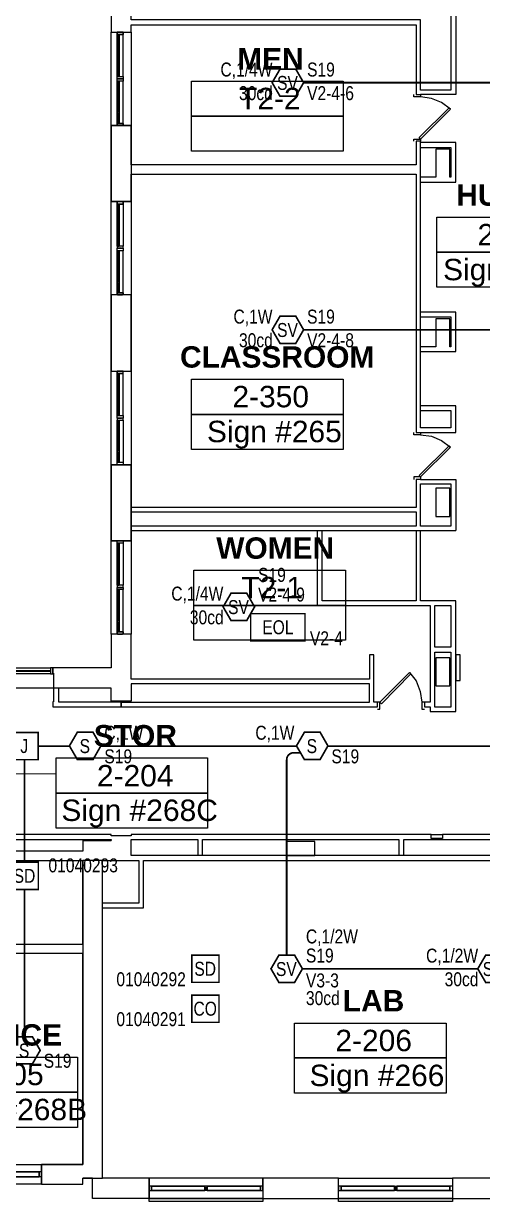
# Model space of a CAD drawing. Header units: inches. Extents: x 9349 to 17082, y 17684 to 25415.
# Drawn here: x 11998 to 12392, y 18498 to 19510 of the extents above; entities that cross this region are included whole.
import ezdxf
from ezdxf.enums import TextEntityAlignment as Align

# ---------------------------------------------------------------- set-up
doc = ezdxf.new("R2010")
doc.units = ezdxf.units.IN
doc.header["$LTSCALE"] = 0.25
doc.header["$MEASUREMENT"] = 0
for name, color, linetype in [('BACKGROUND', 8, 'Continuous'), ('CO DETECTOR', 1, 'Continuous'), ('CONDUIT', 6, 'Continuous'), ('EOL', 1, 'Continuous'), ('JUNCTION BOX', 1, 'Continuous'), ('SMOKE DETECTOR', 1, 'Continuous'), ('SPEAKER', 1, 'Continuous'), ('SPEAKER STROBE', 1, 'Continuous')]:
    doc.layers.add(name, color=color, linetype=linetype)
doc.styles.add('Arial', font='arial.ttf', dxfattribs={"width": 0.8})
doc.styles.add('PDF Arial', font='arial.ttf')
doc.styles.add('PDF Arial Bold', font='arialbd.ttf')

# ---------------------------------------------------------------- blocks, each defined once
blk = doc.blocks.new('SIGA-COD')
at = {"layer": 'CO DETECTOR', "const_width": 1.3}
blk.add_lwpolyline([(-11.5, -11.7), (-11.5, 11.7), (11.9, 11.7), (11.9, -11.7)], close=True, dxfattribs=at)
at = {"layer": 'CO DETECTOR', "style": 'Arial', "width": 0.8}
blk.add_text('CO', height=12, dxfattribs=at).set_placement((0, 0), align=Align.MIDDLE)
for tag, p in [('ADDRESS', (20.6, 9)), ('ZONE', (20.6, -8.6))]:
    blk.add_attdef(tag, text='', height=12, dxfattribs=at).set_placement(p, align=Align.MIDDLE_LEFT)
blk.add_attdef('SUBSCRIPT', text='', height=12, dxfattribs=at).set_placement((-16.6, -9), align=Align.MIDDLE_RIGHT)
blk = doc.blocks.new('GC-S7')
at = {"layer": 'SPEAKER', "const_width": 1.46}
blk.add_lwpolyline([(13.8, 0.2), (7.1, 11.9), (-6.4, 11.9), (-13.2, 0.2), (-6.4, -11.5), (7.1, -11.5)], close=True, dxfattribs=at)
at = {"layer": 'SPEAKER', "style": 'Arial', "width": 0.8}
blk.add_text('S', height=12, dxfattribs=at).set_placement((0, 0), align=Align.MIDDLE)
for tag, p in [('C', (-15, 11.5)), ('1/2W', (-14.7, -8.8))]:
    blk.add_attdef(tag, text='', height=12, dxfattribs=at).set_placement(p, align=Align.MIDDLE_RIGHT)
blk.add_attdef('Speaker_Circuit', text='', height=12, dxfattribs=at).set_placement((16.8, -8.8), align=Align.MIDDLE_LEFT)
blk = doc.blocks.new('SIGA-PD')
at = {"layer": 'SMOKE DETECTOR', "const_width": 1.3}
blk.add_lwpolyline([(-11.5, -11.7), (-11.5, 11.7), (11.9, 11.7), (11.9, -11.7)], close=True, dxfattribs=at)
at = {"layer": 'SMOKE DETECTOR', "style": 'Arial', "width": 0.8}
blk.add_text('SD', height=12, dxfattribs=at).set_placement((0, 0), align=Align.MIDDLE)
for tag, p in [('ADDRESS', (20.6, 9)), ('ZONE', (20.6, -8.6))]:
    blk.add_attdef(tag, text='', height=12, dxfattribs=at).set_placement(p, align=Align.MIDDLE_LEFT)
blk.add_attdef('SUBSCRIPT', text='', height=12, dxfattribs=at).set_placement((-16.6, -9), align=Align.MIDDLE_RIGHT)
blk = doc.blocks.new('GC-S7VM')
at = {"layer": 'SPEAKER STROBE', "const_width": 1.46}
blk.add_lwpolyline([(13.8, 0.2), (7.1, 11.9), (-6.4, 11.9), (-13.2, 0.2), (-6.4, -11.5), (7.1, -11.5)], close=True, dxfattribs=at)
at = {"layer": 'SPEAKER STROBE', "style": 'Arial', "width": 0.8}
blk.add_text('SV', height=12, dxfattribs=at).set_placement((0, 0), align=Align.MIDDLE)
for tag, p in [('C', (-12.9, 11.5)), ('CANDELA', (-12.6, -8.8)), ('1/2W', (-12.6, -29.2))]:
    blk.add_attdef(tag, text='', height=12, dxfattribs=at).set_placement(p, align=Align.MIDDLE_RIGHT)
for tag, p in [('Speaker_Circuit', (16.8, 11.5)), ('Visual_Circuit', (16.8, -8.8))]:
    blk.add_attdef(tag, text='', height=12, dxfattribs=at).set_placement(p, align=Align.MIDDLE_LEFT)
blk = doc.blocks.new('JUNCTION BOX')
at = {"const_width": 1.3}
blk.add_lwpolyline([(-11.5, -11.7), (-11.5, 11.7), (11.9, 11.7), (11.9, -11.7)], close=True, dxfattribs=at)
at = {"style": 'Arial', "width": 0.8}
blk.add_text('J', height=12, dxfattribs=at).set_placement((0, 0), align=Align.MIDDLE)
blk.add_attdef('SUBSCRIPT', text='', height=12, dxfattribs=at).set_placement((-16.6, -9), align=Align.MIDDLE_RIGHT)
blk = doc.blocks.new('EOLR')
at = {"layer": 'EOL', "const_width": 1.25}
blk.add_lwpolyline([(-23.4, 11.7), (23.4, 11.7), (23.4, -11.7), (-23.4, -11.7)], close=True, dxfattribs=at)
at = {"layer": 'EOL', "style": 'Arial', "width": 0.8}
blk.add_text('EOL', height=12, dxfattribs=at).set_placement((0, 0), align=Align.MIDDLE)
for tag, p in [('CIRCUIT#', (28.6, 10.9)), ('EOL_VALUE', (28.9, -9.4))]:
    blk.add_attdef(tag, text='', height=12, dxfattribs=at).set_placement(p, align=Align.MIDDLE_LEFT)

msp = doc.modelspace()

# ---------------------------------------------------------------- linework, layer by layer
at = {"layer": 'BACKGROUND'}
for points in [[(12380.6, 19549.4), (12348.2, 19549.4), (12348.2, 19536.6), (12364.6, 19536.6), (12364.6, 19453), (12338.5, 19453), (12338.5, 19513.4), (12334.7, 19513.4), (12089.8, 19513.4), (12089.8, 19549.4), (12072.7, 19549.4), (12053.1, 19549.4), (12053.1, 19590.9), (12040.3, 19590.9), (12040.3, 19549.4), (12040.3, 19536.6), (12072.7, 19536.6), (12072.7, 19502.8), (12089.8, 19502.8), (12089.8, 19509.2), (12334.7, 19509.2), (12334.7, 19449.1), (12338.5, 19449.1)], [(12469.7, 19575.1), (12463.9, 19567.7), (12460.4, 19559.1), (12459.1, 19549.4), (12457.1, 19549.4), (12431.8, 19575.1), (12426, 19567.7), (12422.1, 19559.1), (12421.1, 19549.4), (12418.9, 19549.4), (12393.5, 19575.1), (12387.7, 19567.7), (12384.2, 19559.1), (12382.9, 19549.4), (12380.6, 19549.4), (12380.6, 19536.6), (12368.8, 19536.6), (12368.8, 19449.1), (12364.6, 19449.1), (12338.5, 19449.1), (12338.5, 19447.2), (12332.8, 19447.2), (12332.8, 19449.1)], [(12072.7, 19502.8), (12077.9, 19502.8), (12083, 19502.8), (12089.8, 19502.8)], [(12077.9, 19500.9), (12077.9, 19502.8)], [(12077.9, 19473.2), (12078.5, 19473.2), (12077.9, 19473.2), (12077.9, 19474.2), (12077.9, 19482.2), (12077.9, 19483.2), (12077.9, 19491.2), (12077.9, 19492.2), (12077.9, 19500.9), (12077.9, 19492.2), (12077.9, 19500.9), (12077.9, 19492.2), (12078.5, 19492.2), (12077.9, 19492.2)], [(12077.9, 19500.9), (12078.5, 19500.9)], [(12077.9, 19500.9), (12078.5, 19500.9)], [(12077.9, 19500.9), (12078.5, 19500.9)], [(12077.9, 19500.9), (12078.5, 19500.9)], [(12083, 19500.9), (12077.9, 19500.9)], [(12077.9, 19500.9), (12077.9, 19464.6)], [(12078.5, 19500.9), (12078.5, 19492.2)], [(12078.5, 19500.9), (12078.5, 19492.2)], [(12083, 19502.8), (12083, 19500.9)], [(12083, 19464.6), (12083, 19500.9)], [(12077.9, 19491.2), (12078.5, 19491.2)], [(12078.5, 19492.2), (12078.5, 19491.2), (12078.5, 19483.2), (12078.5, 19482.2), (12078.5, 19474.2), (12078.5, 19473.2), (12078.5, 19464.6), (12078.5, 19473.2), (12078.5, 19464.6), (12078.5, 19473.2)], [(12077.9, 19483.2), (12078.5, 19483.2)], [(12077.9, 19482.2), (12078.5, 19482.2)], [(12077.9, 19474.2), (12078.5, 19474.2)], [(12077.9, 19464.6), (12078.5, 19464.6)], [(12077.9, 19464.6), (12078.5, 19464.6)], [(12077.9, 19464.6), (12083, 19464.6)], [(12077.9, 19462.6), (12077.9, 19464.6)], [(12077.9, 19462.6), (12083, 19462.6)], [(12077.9, 19460.7), (12077.9, 19462.6)], [(12083, 19462.6), (12077.9, 19462.6)], [(12077.9, 19433.1), (12077.9, 19433.7), (12077.9, 19442.1), (12077.9, 19443), (12077.9, 19451.1), (12077.9, 19452), (12077.9, 19460.7), (12077.9, 19452), (12077.9, 19460.7), (12077.9, 19452), (12078.5, 19452), (12077.9, 19452)], [(12078.5, 19460.7), (12077.9, 19460.7)], [(12078.5, 19460.7), (12077.9, 19460.7)], [(12083, 19460.7), (12077.9, 19460.7)], [(12077.9, 19460.7), (12077.9, 19424.4)], [(12078.5, 19424.4), (12078.5, 19460.7)], [(12078.5, 19460.7), (12079.5, 19460.7)], [(12079.5, 19460.7), (12079.5, 19424.4)], [(12083, 19464.6), (12083, 19462.6)], [(12083, 19462.6), (12083, 19460.7)], [(12083, 19424.4), (12083, 19460.7)], [(12077.9, 19443), (12078.5, 19443), (12078.5, 19451.1), (12078.5, 19443), (12077.9, 19443), (12077.9, 19451.1), (12078.5, 19451.1), (12077.9, 19451.1)], [(12078.5, 19452), (12078.5, 19451.1)], [(12078.5, 19433.1), (12078.5, 19424.4), (12078.5, 19433.1), (12078.5, 19424.4), (12078.5, 19433.1), (12078.5, 19433.7), (12077.9, 19433.7), (12077.9, 19442.1), (12078.5, 19442.1), (12077.9, 19442.1)], [(12078.5, 19443), (12078.5, 19442.1), (12078.5, 19433.7), (12078.5, 19442.1)], [(12364.3, 19436.6), (12356.5, 19442.4), (12347.9, 19445.9), (12338.5, 19447.2)], [(12078.5, 19433.7), (12077.9, 19433.7)], [(12078.5, 19433.1), (12077.9, 19433.1)], [(12078.5, 19433.1), (12077.9, 19433.1)], [(12332.8, 19409), (12332.8, 19410.9), (12338.5, 19410.9), (12338.5, 19409), (12334.7, 19409), (12334.7, 19388.7), (12089.8, 19388.7), (12089.8, 19422.5), (12072.7, 19422.5), (12072.7, 19357.2)], [(12072.7, 19422.5), (12077.9, 19422.5), (12083, 19422.5), (12089.8, 19422.5)], [(12083, 19422.5), (12083, 19424.4), (12077.9, 19424.4), (12077.9, 19422.5), (12077.9, 19424.4), (12083, 19424.4), (12083, 19422.5), (12077.9, 19422.5)], [(12078.5, 19424.4), (12077.9, 19424.4)], [(12078.5, 19424.4), (12077.9, 19424.4)], [(12078.2, 19422.5), (12082.4, 19422.5)], [(12079.5, 19424.4), (12078.5, 19424.4)], [(12338.5, 19373.9), (12368.8, 19373.9), (12368.8, 19378.1), (12368.8, 19403.8), (12368.8, 19408), (12338.5, 19408)], [(12338.5, 19403.8), (12364.6, 19403.8), (12364.6, 19378.1), (12363.6, 19378.1), (12363.6, 19402.2), (12351.7, 19402.2), (12351.7, 19378.1), (12338.5, 19378.1)], [(12077.9, 19357.2), (12077.9, 19355), (12078.5, 19355), (12077.9, 19355), (12078.5, 19355), (12077.9, 19355), (12077.9, 19346.6), (12077.9, 19355), (12077.9, 19346.6), (12077.9, 19355), (12077.9, 19357.2), (12072.7, 19357.2), (12089.8, 19357.2), (12089.8, 19380.7), (12334.7, 19380.7), (12334.7, 19158.6), (12338.5, 19158.6), (12338.5, 19156.6), (12347.9, 19155.4), (12356.5, 19151.8), (12364.3, 19146), (12338.5, 19120.6), (12338.5, 19118.4), (12368.8, 19118.4), (12368.8, 19114.5), (12368.8, 19078.2), (12368.8, 19074.4)], [(12089.8, 19357.2), (12083, 19357.2), (12077.9, 19357.2), (12083, 19357.2), (12083, 19355), (12083, 19319), (12077.9, 19319), (12077.9, 19327.6), (12077.9, 19319), (12078.5, 19319), (12077.9, 19319), (12078.5, 19319), (12077.9, 19319), (12077.9, 19317), (12083, 19317), (12083, 19319)], [(12083, 19355), (12077.9, 19355), (12083, 19355), (12083, 19357.2)], [(12077.9, 19355), (12077.9, 19319)], [(12078.5, 19355), (12078.5, 19346.6)], [(12078.5, 19355), (12078.5, 19346.6)], [(12078.5, 19355), (12079.5, 19355)], [(12078.5, 19319), (12078.5, 19355)], [(12079.5, 19355), (12079.5, 19319)], [(12077.9, 19327.6), (12078.5, 19327.6), (12077.9, 19327.6), (12077.9, 19328.3), (12077.9, 19336.6), (12077.9, 19337.3), (12077.9, 19345.6), (12077.9, 19346.6), (12078.5, 19346.6), (12077.9, 19346.6)], [(12077.9, 19345.6), (12078.5, 19345.6)], [(12078.5, 19346.6), (12078.5, 19345.6), (12078.5, 19337.3), (12078.5, 19336.6), (12078.5, 19328.3), (12078.5, 19327.6), (12078.5, 19319), (12078.5, 19327.6), (12078.5, 19319), (12078.5, 19327.6)], [(12077.9, 19337.3), (12078.5, 19337.3)], [(12077.9, 19336.6), (12078.5, 19336.6)], [(12077.9, 19328.3), (12078.5, 19328.3)], [(12079.5, 19319), (12078.5, 19319)], [(12077.9, 19287.5), (12077.9, 19288.1), (12077.9, 19296.5), (12077.9, 19297.1), (12077.9, 19305.5), (12077.9, 19306.1), (12077.9, 19314.8), (12077.9, 19306.1), (12077.9, 19314.8), (12077.9, 19306.1), (12078.5, 19306.1), (12077.9, 19306.1)], [(12078.5, 19314.8), (12077.9, 19314.8)], [(12078.5, 19314.8), (12077.9, 19314.8)], [(12077.9, 19314.8), (12077.9, 19278.8)], [(12078.5, 19278.8), (12078.5, 19314.8)], [(12078.5, 19314.8), (12079.5, 19314.8)], [(12079.5, 19314.8), (12079.5, 19278.8)], [(12083, 19278.8), (12083, 19314.8)], [(12077.9, 19297.1), (12078.5, 19297.1), (12078.5, 19305.5), (12078.5, 19297.1), (12077.9, 19297.1), (12077.9, 19305.5), (12078.5, 19305.5), (12077.9, 19305.5)], [(12078.5, 19306.1), (12078.5, 19305.5)], [(12078.5, 19287.5), (12078.5, 19278.8), (12078.5, 19287.5), (12078.5, 19278.8), (12078.5, 19287.5), (12078.5, 19288.1), (12077.9, 19288.1), (12077.9, 19296.5), (12078.5, 19296.5), (12077.9, 19296.5)], [(12078.5, 19297.1), (12078.5, 19296.5), (12078.5, 19288.1), (12078.5, 19296.5)], [(12078.5, 19288.1), (12077.9, 19288.1)], [(12078.5, 19287.5), (12077.9, 19287.5)], [(12078.5, 19287.5), (12077.9, 19287.5)], [(12083, 19276.9), (12083, 19278.8), (12077.9, 19278.8), (12077.9, 19276.9), (12077.9, 19278.8), (12083, 19278.8), (12083, 19276.9), (12077.9, 19276.9)], [(12078.5, 19278.8), (12077.9, 19278.8)], [(12078.5, 19278.8), (12077.9, 19278.8)], [(12079.5, 19278.8), (12078.5, 19278.8)], [(12089.8, 19276.9), (12083, 19276.9), (12077.9, 19276.9), (12072.7, 19276.9)], [(12078.2, 19276.9), (12082.4, 19276.9)], [(12338.5, 19228.3), (12368.8, 19228.3), (12368.8, 19232.2), (12368.8, 19258.2), (12368.8, 19262.1), (12338.5, 19262.1)], [(12338.5, 19258.2), (12364.6, 19258.2), (12364.6, 19232.2), (12363.6, 19232.2), (12363.6, 19256.3), (12351.7, 19256.3), (12351.7, 19232.2), (12338.5, 19232.2)], [(12072.7, 19211.3), (12077.9, 19211.3), (12077.9, 19209.4), (12077.9, 19200.7), (12077.9, 19209.4), (12077.9, 19200.7)], [(12083, 19173.4), (12083, 19171.1), (12077.9, 19171.1), (12077.9, 19173.4), (12078.5, 19173.4), (12077.9, 19173.4), (12078.5, 19173.4), (12077.9, 19173.4), (12077.9, 19182), (12077.9, 19173.4), (12083, 19173.4), (12083, 19209.4), (12083, 19211.3), (12077.9, 19211.3), (12083, 19211.3), (12089.8, 19211.3)], [(12083, 19209.4), (12077.9, 19209.4), (12083, 19209.4), (12083, 19211.3)], [(12077.9, 19182), (12078.5, 19182), (12077.9, 19182), (12077.9, 19182.7), (12077.9, 19191), (12077.9, 19191.7), (12077.9, 19200), (12077.9, 19200.7), (12078.5, 19200.7), (12077.9, 19200.7), (12077.9, 19209.4), (12078.5, 19209.4), (12077.9, 19209.4), (12078.5, 19209.4), (12077.9, 19209.4), (12077.9, 19211.3)], [(12077.9, 19209.4), (12077.9, 19173.4)], [(12078.5, 19209.4), (12078.5, 19200.7)], [(12078.5, 19209.4), (12078.5, 19200.7)], [(12078.5, 19209.4), (12079.5, 19209.4)], [(12078.5, 19173.4), (12078.5, 19209.4)], [(12079.5, 19209.4), (12079.5, 19173.4)], [(12077.9, 19200), (12078.5, 19200)], [(12078.5, 19200.7), (12078.5, 19200), (12078.5, 19191.7), (12078.5, 19191), (12078.5, 19182.7), (12078.5, 19182), (12078.5, 19173.4), (12078.5, 19182), (12078.5, 19173.4), (12078.5, 19182)], [(12077.9, 19191.7), (12078.5, 19191.7)], [(12077.9, 19191), (12078.5, 19191)], [(12077.9, 19182.7), (12078.5, 19182.7)], [(12338.5, 19158.6), (12368.8, 19158.6), (12368.8, 19162.7), (12368.8, 19177.5), (12368.8, 19181.7), (12338.5, 19181.7)], [(12338.5, 19177.5), (12364.6, 19177.5), (12364.6, 19162.7), (12338.5, 19162.7)], [(12083, 19169.2), (12083, 19171.1), (12077.9, 19171.1), (12081.7, 19171.1), (12077.9, 19171.1), (12077.9, 19169.2), (12083, 19169.2), (12083, 19133.2), (12083, 19130.9), (12077.9, 19130.9), (12077.9, 19133.2), (12083, 19133.2), (12083, 19130.9), (12089.8, 19130.9), (12072.7, 19130.9), (12072.7, 19065.7), (12089.8, 19065.7), (12083, 19065.7), (12083, 19063.7), (12077.9, 19063.7), (12077.9, 19065.7), (12083, 19065.7), (12083, 19063.7), (12083, 19027.4), (12077.9, 19027.4), (12077.9, 19036.1), (12077.9, 19027.4), (12078.5, 19027.4), (12077.9, 19027.4), (12078.5, 19027.4), (12077.9, 19027.4), (12077.9, 19025.5), (12083, 19025.5), (12083, 19027.4)], [(12077.9, 19141.9), (12077.9, 19142.5), (12077.9, 19150.9), (12077.9, 19151.5), (12077.9, 19159.9), (12077.9, 19160.5), (12077.9, 19169.2), (12077.9, 19160.5), (12077.9, 19169.2), (12077.9, 19160.5), (12078.5, 19160.5), (12077.9, 19160.5)], [(12078.5, 19169.2), (12077.9, 19169.2)], [(12078.5, 19169.2), (12077.9, 19169.2)], [(12077.9, 19169.2), (12077.9, 19133.2)], [(12079.5, 19173.4), (12078.5, 19173.4)], [(12078.5, 19133.2), (12078.5, 19169.2)], [(12078.5, 19169.2), (12079.5, 19169.2)], [(12079.5, 19169.2), (12079.5, 19133.2)], [(12077.9, 19151.5), (12078.5, 19151.5), (12078.5, 19159.9), (12078.5, 19151.5), (12077.9, 19151.5), (12077.9, 19159.9), (12078.5, 19159.9), (12077.9, 19159.9)], [(12078.5, 19160.5), (12078.5, 19159.9)], [(12338.5, 19156.6), (12332.8, 19156.6), (12332.8, 19158.6)], [(12078.5, 19141.9), (12078.5, 19133.2), (12078.5, 19141.9), (12078.5, 19133.2), (12078.5, 19141.9), (12078.5, 19142.5), (12077.9, 19142.5), (12077.9, 19150.9), (12078.5, 19150.9), (12077.9, 19150.9)], [(12078.5, 19151.5), (12078.5, 19150.9), (12078.5, 19142.5), (12078.5, 19150.9)], [(12364.3, 19146), (12363, 19147.3), (12337.3, 19121.6), (12338.5, 19120.6), (12332.8, 19120.6), (12332.8, 19118.4)], [(12078.5, 19142.5), (12077.9, 19142.5)], [(12078.5, 19141.9), (12077.9, 19141.9)], [(12078.5, 19141.9), (12077.9, 19141.9)], [(12072.7, 19130.9), (12077.9, 19130.9), (12083, 19130.9)], [(12078.5, 19133.2), (12077.9, 19133.2)], [(12078.5, 19133.2), (12077.9, 19133.2)], [(12077.9, 19130.9), (12077.9, 19133.2), (12083, 19133.2)], [(12078.2, 19130.9), (12082.4, 19130.9)], [(12079.5, 19133.2), (12078.5, 19133.2)], [(12338.5, 19118.4), (12334.7, 19118.4), (12334.7, 19094.3), (12089.8, 19094.3)], [(12089.8, 19090.4), (12334.7, 19090.4), (12334.7, 19078.2), (12089.8, 19078.2)], [(12083, 19065.7), (12077.9, 19065.7), (12072.7, 19065.7)], [(12077.9, 19063.7), (12077.9, 19065.7)], [(12249.8, 19074.4), (12249.8, 19010.1), (12254, 19010.1), (12346.6, 19010.1), (12346.6, 18926.8), (12341.8, 18926.8), (12339.5, 18926.8), (12339.5, 18921), (12341.8, 18921)], [(12334.7, 19074.4), (12334.7, 19013.9), (12254, 19013.9), (12254, 19074.4)], [(12341.8, 18926.8), (12341.8, 18923), (12346.6, 18923), (12346.6, 18922.6), (12346.6, 18918.8), (12368.8, 18918.8), (12368.8, 18922.6), (12368.8, 19013.9), (12364.6, 19013.9), (12346.6, 19013.9), (12338.5, 19013.9), (12338.5, 19074.4)], [(12077.9, 19036.1), (12078.5, 19036.1), (12077.9, 19036.1), (12077.9, 19037.1), (12077.9, 19045.1), (12077.9, 19046.1), (12077.9, 19054.4), (12077.9, 19055.1), (12077.9, 19063.7), (12077.9, 19055.1), (12077.9, 19063.7), (12077.9, 19055.1), (12078.5, 19055.1), (12077.9, 19055.1)], [(12077.9, 19063.7), (12078.5, 19063.7)], [(12077.9, 19063.7), (12078.5, 19063.7)], [(12077.9, 19063.7), (12078.5, 19063.7)], [(12077.9, 19063.7), (12078.5, 19063.7)], [(12083, 19063.7), (12077.9, 19063.7)], [(12077.9, 19063.7), (12077.9, 19027.4)], [(12078.5, 19063.7), (12078.5, 19055.1)], [(12078.5, 19063.7), (12078.5, 19055.1)], [(12077.9, 19054.4), (12078.5, 19054.4)], [(12077.9, 19046.1), (12078.5, 19046.1)], [(12078.5, 19055.1), (12078.5, 19054.4), (12078.5, 19046.1), (12078.5, 19045.1), (12078.5, 19037.1), (12078.5, 19036.1), (12078.5, 19027.4), (12078.5, 19036.1), (12078.5, 19027.4), (12078.5, 19036.1)], [(12077.9, 19045.1), (12078.5, 19045.1)], [(12077.9, 19037.1), (12078.5, 19037.1)], [(12077.9, 18995.9), (12077.9, 18996.9), (12077.9, 19004.9), (12077.9, 19005.9), (12077.9, 19013.9), (12077.9, 19014.9), (12077.9, 19023.6), (12077.9, 19014.9), (12077.9, 19023.6), (12077.9, 19014.9), (12078.5, 19014.9), (12077.9, 19014.9)], [(12078.5, 19023.6), (12077.9, 19023.6)], [(12078.5, 19023.6), (12077.9, 19023.6)], [(12077.9, 19023.6), (12077.9, 18987.2)], [(12078.5, 18987.2), (12078.5, 19023.6)], [(12078.5, 19023.6), (12079.5, 19023.6)], [(12078.5, 19014.9), (12078.5, 19013.9)], [(12079.5, 19023.6), (12079.5, 18987.2)], [(12083, 18987.2), (12083, 19023.6)], [(12077.9, 19005.9), (12078.5, 19005.9), (12078.5, 19013.9), (12078.5, 19005.9), (12077.9, 19005.9), (12077.9, 19013.9), (12078.5, 19013.9), (12077.9, 19013.9)], [(12078.5, 18995.9), (12078.5, 18987.2), (12078.5, 18995.9), (12078.5, 18987.2), (12078.5, 18995.9), (12078.5, 18996.9), (12077.9, 18996.9), (12077.9, 19004.9), (12078.5, 19004.9), (12077.9, 19004.9)], [(12078.5, 19005.9), (12078.5, 19004.9), (12078.5, 18996.9), (12078.5, 19004.9)], [(12078.5, 18996.9), (12077.9, 18996.9)], [(12078.5, 18995.9), (12077.9, 18995.9)], [(12078.5, 18995.9), (12077.9, 18995.9)], [(12301.6, 18921), (12303.5, 18921), (12303.5, 18926.8), (12301.6, 18926.8), (12298.4, 18926.8), (12298.4, 18967.6), (12294.5, 18967.6), (12294.5, 18946.7), (12089.8, 18946.7), (12089.8, 18985.3), (12072.7, 18985.3), (12072.7, 18956.4), (12022.6, 18956.4), (12022.6, 18951.9), (12023.2, 18951.9), (12023.2, 18927.1), (12022.6, 18927.1), (12022.6, 18923), (12081.4, 18923), (12081.4, 18926.8), (12248.5, 18926.8), (12294.5, 18926.8), (12294.5, 18942.6), (12089.8, 18942.6), (12089.8, 18927.8), (12072.7, 18927.8), (12072.7, 18939), (12027.4, 18939), (12027.4, 18927.1), (12081.4, 18927.1), (12081.4, 18923), (12248.5, 18923), (12301.6, 18923), (12301.6, 18926.8)], [(12089.8, 18985.3), (12083, 18985.3), (12077.9, 18985.3), (12072.7, 18985.3)], [(12083, 18985.3), (12083, 18987.2), (12077.9, 18987.2), (12077.9, 18985.3), (12077.9, 18987.2), (12083, 18987.2), (12083, 18985.3), (12077.9, 18985.3)], [(12078.5, 18987.2), (12077.9, 18987.2)], [(12078.5, 18987.2), (12077.9, 18987.2)], [(12078.2, 18985.3), (12082.4, 18985.3)], [(12079.5, 18987.2), (12078.5, 18987.2)], [(11971.5, 18956.4), (12020.6, 18956.4), (12020.6, 18951.2), (11971.5, 18951.2)], [(12020.6, 18953.5), (11971.5, 18953.5), (11922.6, 18953.5), (11971.5, 18953.5), (11971.5, 18953.8), (11971.5, 18953.5), (12020.6, 18953.5), (12020.6, 18953.8), (11971.5, 18953.8), (11922.6, 18953.8), (11922.6, 18953.5)], [(12328.9, 18952.5), (12334.7, 18945.1), (12338.2, 18936.1), (12339.5, 18926.8)], [(12072.7, 18927.1), (12072.7, 18927.8)], [(11975.3, 18765.8), (11988.8, 18865.4), (12025.5, 18865.7)], [(12429.2, 18813), (12357.2, 18813), (12357.2, 18809.8), (12347.5, 18809.8), (12347.5, 18813), (12319.9, 18813), (12089.8, 18813), (12089.8, 18812.1), (12072.7, 18812.1), (12072.7, 18813), (11886.3, 18813)], [(12048.3, 18807.9), (12072.7, 18807.9)], [(12089.8, 18795), (12089.8, 18807.9), (12089.8, 18808.9), (12147.3, 18808.9), (12147.3, 18795)], [(12151.1, 18795), (12151.1, 18808.9), (12319.9, 18808.9), (12319.9, 18795)], [(12324.1, 18795), (12324.1, 18808.9), (12425, 18808.9), (12425, 18795)], [(11903.3, 18790.9), (12048.3, 18790.9), (12048.3, 18718.9), (12048.3, 18710.8), (11903.3, 18710.8)], [(12153.1, 18507), (12107.4, 18507), (12153.1, 18507), (12153.1, 18510.9), (12153.1, 18509.3), (12155.3, 18509.3), (12155.3, 18510.9), (12201, 18510.9), (12201, 18507), (12155.3, 18507), (12201, 18507), (12202.9, 18507), (12202.9, 18500.3), (12105.5, 18500.3), (12105.5, 18517.6), (12065.3, 18517.6), (12065.3, 18790.9), (12048.3, 18790.9), (12048.3, 18718.9), (12048.3, 18790.9)], [(12202.9, 18507), (12202.9, 18510.9), (12202.9, 18517.6), (12105.5, 18517.6), (12105.5, 18510.9), (12105.5, 18507), (12105.5, 18500.3), (12056.6, 18500.3), (12056.6, 18517.6), (12065.3, 18517.6), (12065.3, 18750), (12096.5, 18750), (12100.4, 18750), (12100.4, 18790.9), (12429.2, 18790.9)], [(11903.3, 18718.9), (12048.3, 18718.9)], [(12048.3, 18710.8), (12048.3, 18529.5), (12048.3, 18710.8), (12048.3, 18529.5), (12012.9, 18529.5), (12012.9, 18512.5), (12048.3, 18512.5), (12048.3, 18517.6), (12056.6, 18517.6), (12048.3, 18517.6)], [(12012.9, 18518.9), (12012.9, 18523.1), (12012.9, 18529.5)], [(12012.9, 18512.5), (12012.9, 18518.9), (12011, 18518.9), (11965, 18518.9), (12011, 18518.9), (12011, 18523.1), (11965, 18523.1), (11965, 18521.5), (11963.1, 18521.5), (11963.1, 18523.1), (11963.1, 18518.9), (11917.5, 18518.9), (11963.1, 18518.9)], [(12012.9, 18523.1), (12011, 18523.1), (12011, 18518.9), (12011, 18523.1), (11965, 18523.1), (12011, 18523.1), (11965, 18523.1), (11965, 18518.9), (11965, 18520.5), (11963.1, 18520.5), (11963.1, 18518.9), (11917.5, 18518.9), (11917.5, 18523.1), (11963.1, 18523.1), (11917.5, 18523.1), (11917.5, 18518.9)], [(11965, 18520.5), (11965, 18518.9), (12011, 18518.9), (12011, 18523.1)], [(11965, 18518.9), (12011, 18518.9)], [(12105.5, 18507), (12107.4, 18507), (12107.4, 18510.9), (12105.5, 18510.9)], [(12202.9, 18510.9), (12201, 18510.9), (12201, 18507), (12201, 18510.9), (12155.3, 18510.9), (12201, 18510.9), (12155.3, 18510.9), (12155.3, 18507), (12155.3, 18508.6), (12153.1, 18508.6), (12153.1, 18507), (12107.4, 18507), (12107.4, 18510.9), (12153.1, 18510.9), (12107.4, 18510.9), (12107.4, 18507)], [(12155.3, 18510.9), (12155.3, 18509.3), (12153.1, 18509.3), (12153.1, 18510.9), (12107.4, 18510.9), (12153.1, 18510.9)], [(12107.4, 18510.9), (12107.4, 18507), (12153.1, 18507), (12153.1, 18508.6)], [(12155.3, 18509.3), (12155.3, 18510.9), (12153.1, 18510.9), (12153.1, 18509.3)], [(12155.3, 18508.6), (12155.3, 18507), (12201, 18507), (12201, 18510.9)], [(12268.1, 18510.9), (12268.1, 18507), (12270.4, 18507), (12270.4, 18510.9), (12268.1, 18510.9), (12268.1, 18517.6), (12365.9, 18517.6), (12365.9, 18510.9), (12365.9, 18507)], [(12318, 18508.6), (12318, 18507), (12363.6, 18507), (12363.6, 18510.9), (12363.6, 18507), (12318, 18507), (12363.6, 18507), (12365.9, 18507), (12365.9, 18500.3), (12268.1, 18500.3), (12268.1, 18507)], [(12365.9, 18510.9), (12363.6, 18510.9), (12363.6, 18507), (12363.6, 18510.9), (12318, 18510.9), (12363.6, 18510.9), (12318, 18510.9), (12318, 18507), (12318, 18508.6), (12316, 18508.6), (12316, 18507), (12270.4, 18507), (12270.4, 18510.9), (12316, 18510.9), (12316, 18509.3)], [(12363.6, 18510.9), (12318, 18510.9), (12318, 18509.3), (12316, 18509.3), (12316, 18510.9), (12270.4, 18510.9), (12316, 18510.9)], [(12316, 18510.9), (12270.4, 18510.9)], [(12270.4, 18510.9), (12270.4, 18507)], [(12270.4, 18510.9), (12270.4, 18507), (12316, 18507)], [(12316, 18507), (12316, 18510.9)], [(12316, 18507), (12316, 18508.6)], [(12318, 18510.9), (12318, 18509.3)], [(12155.3, 18507), (12201, 18507)], [(12270.4, 18507), (12316, 18507)], [(12270.4, 18507), (12316, 18507)], [(12318, 18507), (12363.6, 18507)]]:
    msp.add_lwpolyline(points, dxfattribs=at)
at = {"layer": 'BACKGROUND', "ltscale": 0.416667}
for points in [[(12072.7, 18985.3), (12072.7, 19502.8)], [(12089.8, 19502.8), (12089.8, 18985.3)]]:
    msp.add_lwpolyline(points, dxfattribs=at)
at = {"layer": 'BACKGROUND'}
for points in [[(12083, 19502.8), (12077.9, 19502.8), (12077.9, 19500.9), (12083, 19500.9)], [(12078.5, 19464.6), (12079.5, 19464.6), (12079.5, 19500.9), (12078.5, 19500.9)], [(12078.5, 19492.2), (12078.5, 19500.9)], [(12078.5, 19464.6), (12078.5, 19500.9), (12079.5, 19500.9), (12079.5, 19464.6)], [(12077.9, 19491.2), (12077.9, 19483.2)], [(12078.5, 19483.2), (12077.9, 19483.2), (12077.9, 19491.2), (12078.5, 19491.2)], [(12078.5, 19483.2), (12078.5, 19491.2)], [(12077.9, 19482.2), (12077.9, 19474.2)], [(12078.5, 19474.2), (12077.9, 19474.2), (12077.9, 19482.2), (12078.5, 19482.2)], [(12078.5, 19474.2), (12078.5, 19482.2)], [(12077.9, 19473.2), (12077.9, 19464.6)], [(12077.9, 19473.2), (12077.9, 19464.6)], [(12078.5, 19464.6), (12077.9, 19464.6)], [(12077.9, 19462.6), (12081.7, 19462.6)], [(12077.9, 19460.7), (12078.5, 19460.7)], [(12078.5, 19460.7), (12079.5, 19460.7), (12079.5, 19424.4), (12078.5, 19424.4)], [(12078.5, 19452), (12078.5, 19460.7)], [(12078.5, 19452), (12078.5, 19460.7)], [(12141.8, 19430.5), (12141.8, 19460.7), (12272, 19460.7), (12272, 19430.5)], [(12077.9, 19451.1), (12077.9, 19443)], [(12078.5, 19443), (12078.5, 19451.1)], [(12077.9, 19442.1), (12077.9, 19433.7)], [(12078.5, 19433.7), (12078.5, 19442.1)], [(12077.9, 19433.1), (12077.9, 19424.4)], [(12077.9, 19433.1), (12077.9, 19424.4)], [(12141.8, 19400.6), (12141.8, 19430.5), (12272, 19430.5), (12272, 19400.6)], [(12337.3, 19412.2), (12363, 19437.9), (12364.3, 19436.6), (12338.5, 19410.9)], [(12077.9, 19424.4), (12078.5, 19424.4)], [(12078.5, 19319), (12079.5, 19319), (12079.5, 19355), (12078.5, 19355)], [(12078.5, 19346.6), (12078.5, 19355)], [(12077.9, 19345.6), (12077.9, 19337.3)], [(12078.5, 19337.3), (12077.9, 19337.3), (12077.9, 19345.6), (12078.5, 19345.6)], [(12078.5, 19337.3), (12078.5, 19345.6)], [(12352.4, 19313.8), (12352.4, 19343.7), (12482.5, 19343.7), (12482.5, 19313.8)], [(12077.9, 19336.6), (12077.9, 19328.3)], [(12078.5, 19328.3), (12077.9, 19328.3), (12077.9, 19336.6), (12078.5, 19336.6)], [(12078.5, 19328.3), (12078.5, 19336.6)], [(12077.9, 19327.6), (12077.9, 19319)], [(12077.9, 19317), (12081.7, 19317)], [(12083, 19314.8), (12077.9, 19314.8), (12077.9, 19317), (12083, 19317)], [(12077.9, 19314.8), (12078.5, 19314.8)], [(12078.5, 19314.8), (12079.5, 19314.8), (12079.5, 19278.8), (12078.5, 19278.8)], [(12078.5, 19306.1), (12078.5, 19314.8)], [(12078.5, 19306.1), (12078.5, 19314.8)], [(12352.4, 19283.6), (12352.4, 19313.8), (12482.5, 19313.8), (12482.5, 19283.6)], [(12077.9, 19305.5), (12077.9, 19297.1)], [(12078.5, 19297.1), (12078.5, 19305.5)], [(12077.9, 19296.5), (12077.9, 19288.1)], [(12078.5, 19288.1), (12078.5, 19296.5)], [(12077.9, 19287.5), (12077.9, 19278.8)], [(12077.9, 19287.5), (12077.9, 19278.8)], [(12077.9, 19278.8), (12078.5, 19278.8)], [(12089.8, 19211.3), (12089.8, 19276.9), (12072.7, 19276.9), (12072.7, 19211.3)], [(12078.5, 19173.4), (12079.5, 19173.4), (12079.5, 19209.4), (12078.5, 19209.4)], [(12078.5, 19200.7), (12078.5, 19209.4)], [(12077.9, 19200), (12077.9, 19191.7)], [(12078.5, 19191.7), (12077.9, 19191.7), (12077.9, 19200), (12078.5, 19200)], [(12078.5, 19191.7), (12078.5, 19200)], [(12141.8, 19174.3), (12141.8, 19204.5), (12272, 19204.5), (12272, 19174.3)], [(12077.9, 19191), (12077.9, 19182.7)], [(12078.5, 19182.7), (12077.9, 19182.7), (12077.9, 19191), (12078.5, 19191)], [(12078.5, 19182.7), (12078.5, 19191)], [(12077.9, 19182), (12077.9, 19173.4)], [(12077.9, 19169.2), (12078.5, 19169.2)], [(12078.5, 19169.2), (12079.5, 19169.2), (12079.5, 19133.2), (12078.5, 19133.2)], [(12078.5, 19160.5), (12078.5, 19169.2)], [(12078.5, 19160.5), (12078.5, 19169.2)], [(12141.8, 19144.1), (12141.8, 19174.3), (12272, 19174.3), (12272, 19144.1)], [(12077.9, 19159.9), (12077.9, 19151.5)], [(12078.5, 19151.5), (12078.5, 19159.9)], [(12077.9, 19150.9), (12077.9, 19142.5)], [(12078.5, 19142.5), (12078.5, 19150.9)], [(12077.9, 19141.9), (12077.9, 19133.2)], [(12077.9, 19141.9), (12077.9, 19133.2)], [(12077.9, 19133.2), (12078.5, 19133.2)], [(12338.5, 19114.5), (12364.6, 19114.5), (12364.6, 19078.2), (12338.5, 19078.2)], [(12363.6, 19110.7), (12351.7, 19110.7), (12351.7, 19086.6), (12363.6, 19086.6)], [(12078.5, 19027.4), (12079.5, 19027.4), (12079.5, 19063.7), (12078.5, 19063.7)], [(12078.5, 19055.1), (12078.5, 19063.7)], [(12078.5, 19027.4), (12078.5, 19063.7), (12079.5, 19063.7), (12079.5, 19027.4)], [(12077.9, 19054.4), (12077.9, 19046.1)], [(12078.5, 19046.1), (12077.9, 19046.1), (12077.9, 19054.4), (12078.5, 19054.4)], [(12078.5, 19046.1), (12078.5, 19054.4)], [(12077.9, 19045.1), (12077.9, 19037.1)], [(12078.5, 19037.1), (12077.9, 19037.1), (12077.9, 19045.1), (12078.5, 19045.1)], [(12077.9, 19036.1), (12077.9, 19027.4)], [(12078.5, 19037.1), (12078.5, 19045.1)], [(12143.8, 19010.1), (12143.8, 19040.3), (12273.9, 19040.3), (12273.9, 19010.1)], [(12077.9, 19025.5), (12081.7, 19025.5)], [(12083, 19023.6), (12077.9, 19023.6), (12077.9, 19025.5), (12083, 19025.5)], [(12077.9, 19023.6), (12078.5, 19023.6)], [(12078.5, 19023.6), (12079.5, 19023.6), (12079.5, 18987.2), (12078.5, 18987.2)], [(12078.5, 19014.9), (12078.5, 19023.6)], [(12078.5, 19014.9), (12078.5, 19023.6)], [(12077.9, 19013.9), (12077.9, 19005.9)], [(12077.9, 19004.9), (12077.9, 18996.9)], [(12078.5, 19005.9), (12078.5, 19013.9)], [(12078.5, 18996.9), (12078.5, 19004.9)], [(12143.8, 18980.2), (12143.8, 19010.1), (12273.9, 19010.1), (12273.9, 18980.2)], [(12364.6, 19010.1), (12364.6, 18974.1), (12350.8, 18974.1), (12350.8, 19010.1)], [(12077.9, 18995.9), (12077.9, 18987.2)], [(12077.9, 18995.9), (12077.9, 18987.2)], [(12077.9, 18987.2), (12078.5, 18987.2)], [(12350.8, 18969.9), (12364.6, 18969.9), (12364.6, 18922.6), (12350.8, 18922.6)], [(12363.6, 18965.1), (12351.7, 18965.1), (12351.7, 18941), (12363.6, 18941)], [(12368.8, 18967.6), (12368.8, 18945.5), (12372.6, 18945.5), (12372.6, 18967.6)], [(12022.6, 18956.4), (12020.6, 18956.4), (12020.6, 18951.2), (12022.6, 18951.2)], [(12304.8, 18925.5), (12330.2, 18951.2), (12328.9, 18952.5), (12303.5, 18926.8)], [(12025.5, 18848.7), (12025.5, 18878.9), (12155.6, 18878.9), (12155.6, 18848.7)], [(12025.5, 18818.5), (12025.5, 18848.7), (12155.6, 18848.7), (12155.6, 18818.5)], [(12347.5, 18809.8), (12347.5, 18813), (12357.2, 18813), (12357.2, 18809.8)], [(11886.3, 18798.9), (11886.3, 18808.9), (12072.7, 18808.9), (12072.7, 18807.9), (12048.3, 18807.9), (12048.3, 18798.9)], [(12223.5, 18807.2), (12223.5, 18795), (12247.6, 18795), (12247.6, 18807.2)], [(12065.3, 18754.2), (12065.3, 18790.9), (12089.8, 18790.9), (12096.5, 18790.9), (12096.5, 18754.2)], [(12230.2, 18621.1), (12230.2, 18651), (12360.4, 18651), (12360.4, 18621.1)], [(11913.6, 18591.6), (11913.6, 18621.8), (12043.8, 18621.8), (12043.8, 18591.6)], [(12230.2, 18590.9), (12230.2, 18621.1), (12360.4, 18621.1), (12360.4, 18590.9)], [(11913.6, 18561.4), (11913.6, 18591.6), (12043.8, 18591.6), (12043.8, 18561.4)], [(12406, 18517.6), (12365.9, 18517.6), (12365.9, 18500.3), (12406, 18500.3), (12423.1, 18500.3), (12423.1, 18512.5), (12471.3, 18512.5), (12471.3, 18529.5), (12423.1, 18529.5), (12406, 18529.5)], [(12011, 18521.5), (12011, 18520.5)], [(12107.4, 18508.6), (12107.4, 18509.3)], [(12153.1, 18507), (12153.1, 18508.6), (12155.3, 18508.6), (12155.3, 18507)], [(12201, 18509.3), (12201, 18508.6)], [(12268.1, 18517.6), (12202.9, 18517.6), (12202.9, 18500.3), (12268.1, 18500.3)], [(12270.4, 18508.6), (12270.4, 18509.3)], [(12316, 18509.3), (12316, 18510.9), (12318, 18510.9), (12318, 18509.3)], [(12316, 18507), (12316, 18508.6), (12318, 18508.6), (12318, 18507)], [(12363.6, 18509.3), (12363.6, 18508.6)], [(12105.5, 18500.3), (12202.9, 18500.3), (12202.9, 18497.7), (12105.5, 18497.7)], [(12268.1, 18500.3), (12365.9, 18500.3), (12365.9, 18497.7), (12268.1, 18497.7)]]:
    msp.add_lwpolyline(points, close=True, dxfattribs=at)
at = {"layer": 'BACKGROUND', "ltscale": 0.58}
msp.add_lwpolyline([(12338.5, 19162.7), (12338.5, 19409)], dxfattribs=at)
at = {"layer": 'BACKGROUND', "ltscale": 0.19}
msp.add_lwpolyline([(12089.8, 19065.7), (12089.8, 19130.9)], dxfattribs=at)
at = {"layer": 'BACKGROUND', "ltscale": 0.83}
msp.add_lwpolyline([(12089.8, 19074.4), (12368.8, 19074.4)], dxfattribs=at)
at = {"layer": 'BACKGROUND', "ltscale": 0.716667}
msp.add_lwpolyline([(12072.7, 18939), (11726.2, 18939)], dxfattribs=at)
at = {"layer": 'BACKGROUND', "ltscale": 0.875}
msp.add_lwpolyline([(12425, 18795), (12089.8, 18795)], dxfattribs=at)
at = {"layer": 'BACKGROUND', "ltscale": 0.506667}
for points in [[(11217.1, 18529.5), (12012.9, 18529.5)], [(12012.9, 18512.5), (11217.1, 18512.5)]]:
    msp.add_lwpolyline(points, dxfattribs=at)
at = {"layer": 'BACKGROUND', "ltscale": 1.23}
msp.add_lwpolyline([(11273.6, 18529.5), (12048.3, 18529.5)], dxfattribs=at)
at = {"layer": 'CONDUIT', "lineweight": 0, "const_width": 1.5}
for points in [[(12238, 19459.4), (12444.9, 19459.4)], [(12238, 19247), (12444.9, 19247)], [(12037, 18889.1), (12010, 18889.1)], [(12232.1, 18889.1), (12063.8, 18889.1)], [(12443.2, 18889.1), (12258.8, 18889.1)], [(11998.3, 18789.3), (11998.3, 18877.4)], [(11998.3, 18639.3), (11998.3, 18765.9)], [(12387.7, 18697.7), (12237, 18697.7)]]:
    msp.add_lwpolyline(points, dxfattribs=at)
msp.add_lwpolyline([(12235.3, 18883.4), (12229.5, 18883.4, 0.414214), (12223.5, 18877.4), (12223.5, 18709.4)], format="xyb", dxfattribs=at)

# ---------------------------------------------------------------- block references
at = {"layer": 'CO DETECTOR'}
msp.add_blockref('SIGA-COD', (12153.5, 18663.4), dxfattribs=at).add_auto_attribs({'SUBSCRIPT': '01040291'})
at = {"layer": 'EOL'}
ref = msp.add_blockref('EOLR', (12215.9, 18991.3), dxfattribs=at)
ref.add_attrib('EOL_VALUE', 'V2-4', dxfattribs={"height": 12, "style": 'Arial', "width": 0.8}).set_placement((12243.4, 18981.8), align=Align.MIDDLE_LEFT)
at = {"layer": 'JUNCTION BOX'}
msp.add_blockref('JUNCTION BOX', (11998.1, 18889.1), dxfattribs=at)
at = {"layer": 'SMOKE DETECTOR'}
for p, values in [((11998.3, 18777.6), {'ADDRESS': '01040293'}), ((12153.5, 18697.7), {'SUBSCRIPT': '01040292'})]:
    msp.add_blockref('SIGA-PD', p, dxfattribs=at).add_auto_attribs(values)
at = {"layer": 'SPEAKER'}
ref = msp.add_blockref('GC-S7', (12050.1, 18889.1), dxfattribs=at)
ref.add_attrib('C', 'C,1W', dxfattribs={"height": 12, "style": 'Arial', "width": 0.8}).set_placement((12100.4, 18900.6), align=Align.MIDDLE_RIGHT)
ref.add_attrib('Speaker_Circuit', 'S19', dxfattribs={"height": 12, "style": 'Arial', "width": 0.8}).set_placement((12066.9, 18880.3), align=Align.MIDDLE_LEFT)
for p, values in [((12245.1, 18889.1), {'C': 'C,1W', 'Speaker_Circuit': 'S19'}), ((11998, 18627.4), {'C': 'C,1/2W', 'Speaker_Circuit': 'S19'})]:
    msp.add_blockref('GC-S7', p, dxfattribs=at).add_auto_attribs(values)
at = {"layer": 'SPEAKER STROBE'}
for p, values in [((12224.2, 19459.2), {'C': 'C,1/4W', 'Speaker_Circuit': 'S19', 'Visual_Circuit': 'V2-4-6', 'CANDELA': '30cd'}), ((12224.2, 19246.8), {'C': 'C,1W', 'Speaker_Circuit': 'S19', 'Visual_Circuit': 'V2-4-8', 'CANDELA': '30cd'}), ((12400.8, 18697.5), {'C': 'C,1/2W', 'Speaker_Circuit': 'S19', 'Visual_Circuit': 'V3-3', 'CANDELA': '30cd'})]:
    msp.add_blockref('GC-S7VM', p, dxfattribs=at).add_auto_attribs(values)
ref = msp.add_blockref('GC-S7VM', (12182.1, 19008.6), dxfattribs=at)
ref.add_attrib('C', 'C,1/4W', dxfattribs={"height": 12, "style": 'Arial', "width": 0.8}).set_placement((12169.1, 19020.2), align=Align.MIDDLE_RIGHT)
ref.add_attrib('Speaker_Circuit', 'S19', dxfattribs={"height": 12, "style": 'Arial', "width": 0.8}).set_placement((12198.9, 19036.3), align=Align.MIDDLE_LEFT)
ref.add_attrib('Visual_Circuit', 'V2-4-9', dxfattribs={"height": 12, "style": 'Arial', "width": 0.8}).set_placement((12198.9, 19019.4), align=Align.MIDDLE_LEFT)
ref.add_attrib('CANDELA', '30cd', dxfattribs={"height": 12, "style": 'Arial', "width": 0.8}).set_placement((12169.4, 18999.8), align=Align.MIDDLE_RIGHT)
ref = msp.add_blockref('GC-S7VM', (12223.2, 18697.5), dxfattribs=at)
ref.add_attrib('C', 'C,1/2W', dxfattribs={"height": 12, "style": 'Arial', "width": 0.8}).set_placement((12284.7, 18725.5), align=Align.MIDDLE_RIGHT)
ref.add_attrib('Speaker_Circuit', 'S19', dxfattribs={"height": 12, "style": 'Arial', "width": 0.8}).set_placement((12240, 18709.1), align=Align.MIDDLE_LEFT)
ref.add_attrib('Visual_Circuit', 'V3-3', dxfattribs={"height": 12, "style": 'Arial', "width": 0.8}).set_placement((12240, 18687.7), align=Align.MIDDLE_LEFT)
ref.add_attrib('CANDELA', '30cd', dxfattribs={"height": 12, "style": 'Arial', "width": 0.8}).set_placement((12269.1, 18672.5), align=Align.MIDDLE_RIGHT)

# ---------------------------------------------------------------- texts
at = {"layer": 'BACKGROUND', "attachment_point": 7}
for s, insert, char_height, style in [('MEN', (12181, 19470.7), 18.38, 'PDF Arial Bold'), ('T2-2', (12182.6, 19436.6), 18.41, 'PDF Arial'), ('HUDDLE', (12369.1, 19353.4), 18.38, 'PDF Arial Bold'), ('2-363', (12387.4, 19319.3), 18.41, 'PDF Arial'), ('Sign #263A', (12357.8, 19284), 18.41, 'PDF Arial'), ('CLASSROOM', (12131.9, 19214.2), 18.38, 'PDF Arial Bold'), ('2-350', (12176.9, 19180.1), 18.41, 'PDF Arial'), ('Sign #265', (12155, 19144.8), 18.41, 'PDF Arial'), ('WOMEN', (12163, 19049.9), 18.38, 'PDF Arial Bold'), ('T2-1', (12184.6, 19016.2), 18.41, 'PDF Arial'), ('STOR', (12057.9, 18888.6), 18.38, 'PDF Arial Bold'), ('2-204', (12060.5, 18854.2), 18.41, 'PDF Arial'), ('Sign #268C', (12030, 18819.2), 18.41, 'PDF Arial'), ('LAB', (12271.7, 18661), 18.38, 'PDF Arial Bold'), ('OFFICE', (11936.4, 18631.4), 18.38, 'PDF Arial Bold'), ('2-206', (12265.3, 18626.6), 18.41, 'PDF Arial'), ('2-205', (11949, 18597.4), 18.41, 'PDF Arial'), ('Sign #266', (12243.1, 18591.3), 18.41, 'PDF Arial'), ('Sign #268B', (11919.1, 18562), 18.41, 'PDF Arial')]:
    msp.add_mtext(s, dxfattribs=dict(at, insert=insert, char_height=char_height, style=style))

doc.saveas('drawing.dxf')
